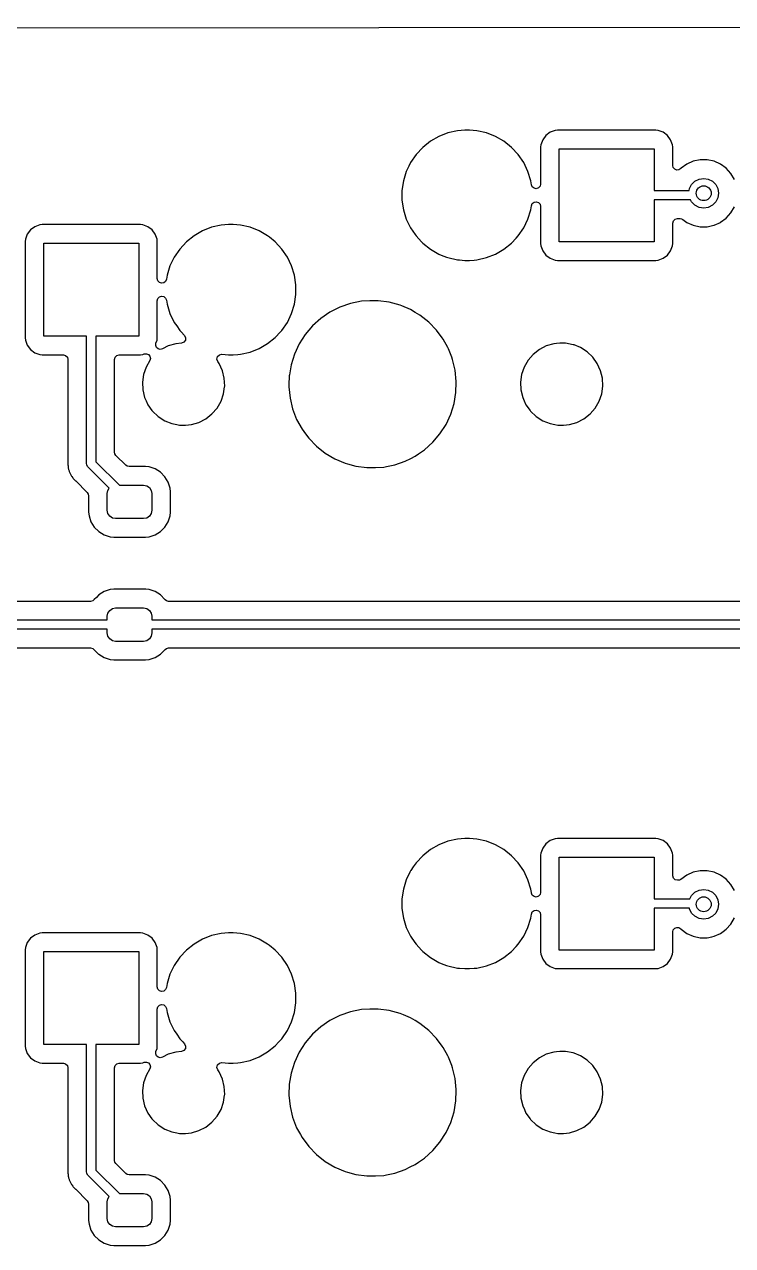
# Model space of a CAD drawing. Extents: x 30 to 259, y -142 to -25.
# Drawn here: x 96.61 to 115.64, y -57.69 to -24.85 of the extents above; entities that cross this region are included whole.
import ezdxf

# ---------------------------------------------------------------- set-up
doc = ezdxf.new("R2010")
doc.units = 0
doc.layers.add('BLACK', color=7, linetype='CONTINUOUS')

msp = doc.modelspace()

# ---------------------------------------------------------------- linework, layer by layer
at = {"layer": 'BLACK', "linetype": 'CONTINUOUS'}
for p, q in [((29.8744, -25.0004), (191.7, -24.8505)), ((107.741, -27.8634), (107.514, -27.9946)), ((107.985, -27.7676), (107.741, -27.8634)), ((108.241, -27.7092), (107.985, -27.7676)), ((108.437, -27.6945), (108.241, -27.7092)), ((108.568, -27.6945), (108.437, -27.6945)), ((108.437, -27.6945), (108.437, -27.6945)), ((108.764, -27.7092), (108.568, -27.6945)), ((108.568, -27.6945), (108.568, -27.6945)), ((109.02, -27.7676), (108.764, -27.7092)), ((109.264, -27.8634), (109.02, -27.7676)), ((109.491, -27.9946), (109.264, -27.8634)), ((110.62, -27.8375), (110.534, -27.9527)), ((110.735, -27.7512), (110.62, -27.8375)), ((110.87, -27.7009), (110.735, -27.7512)), ((110.93, -27.6945), (110.87, -27.7009)), ((113.575, -27.6945), (110.93, -27.6945)), ((113.635, -27.7009), (113.575, -27.6945)), ((113.575, -27.6945), (113.575, -27.6945)), ((113.77, -27.7512), (113.635, -27.7009)), ((113.885, -27.8375), (113.77, -27.7512)), ((113.971, -27.9527), (113.885, -27.8375)), ((107.309, -28.1582), (107.13, -28.3505)), ((107.514, -27.9946), (107.309, -28.1582)), ((109.696, -28.1582), (109.491, -27.9946)), ((109.491, -27.9946), (109.491, -27.9946)), ((109.875, -28.3505), (109.696, -28.1582)), ((109.696, -28.1582), (109.696, -28.1582)), ((109.696, -28.1582), (109.696, -28.1582)), ((110.483, -28.0875), (110.477, -28.1471)), ((110.477, -28.1471), (110.477, -29.1453)), ((110.534, -27.9527), (110.483, -28.0875)), ((110.977, -30.695), (110.977, -28.195)), ((110.977, -28.195), (113.527, -28.195)), ((113.527, -28.195), (113.527, -29.32)), ((114.022, -28.0875), (113.971, -27.9527)), ((114.028, -28.1471), (114.022, -28.0875)), ((114.028, -28.6452), (114.028, -28.1471)), ((114.028, -28.1471), (114.028, -28.1471)), ((106.982, -28.5673), (106.938, -28.6591)), ((107.13, -28.3505), (106.982, -28.5673)), ((110.023, -28.5673), (109.875, -28.3505)), ((109.875, -28.3505), (109.875, -28.3505)), ((109.875, -28.3505), (109.875, -28.3505)), ((110.137, -28.8037), (110.023, -28.5673)), ((114.58, -28.5289), (114.407, -28.6058)), ((114.765, -28.4895), (114.58, -28.5289)), ((114.955, -28.4895), (114.765, -28.4895)), ((114.765, -28.4895), (114.765, -28.4895)), ((115.14, -28.5289), (114.955, -28.4895)), ((114.955, -28.4895), (114.955, -28.4895)), ((115.313, -28.6058), (115.14, -28.5289)), ((106.868, -28.8037), (106.791, -29.0544)), ((106.938, -28.6591), (106.868, -28.8037)), ((110.214, -29.0544), (110.137, -28.8037)), ((114.042, -28.7027), (114.028, -28.6452)), ((114.081, -28.747), (114.042, -28.7027)), ((114.136, -28.7682), (114.081, -28.747)), ((114.195, -28.7614), (114.136, -28.7682)), ((114.244, -28.7282), (114.195, -28.7614)), ((114.254, -28.7171), (114.244, -28.7282)), ((114.407, -28.6058), (114.254, -28.7171)), ((115.466, -28.7171), (115.313, -28.6058)), ((115.593, -28.8578), (115.466, -28.7171)), ((115.687, -29.0217), (115.593, -28.8578)), ((106.791, -29.0544), (106.752, -29.3138)), ((110.23, -29.1617), (110.214, -29.0544)), ((110.23, -29.1638), (110.23, -29.1617)), ((110.254, -29.2202), (110.23, -29.1638)), ((110.302, -29.2583), (110.254, -29.2202)), ((110.462, -29.2046), (110.42, -29.2495)), ((110.477, -29.1453), (110.462, -29.2046)), ((114.48, -29.2664), (114.536, -29.1549)), ((114.536, -29.1549), (114.625, -29.0664)), ((114.625, -29.0664), (114.736, -29.0096)), ((114.736, -29.0096), (114.86, -28.99)), ((114.86, -28.99), (114.984, -29.0096)), ((114.984, -29.0096), (115.095, -29.0664)), ((115.095, -29.0664), (115.184, -29.1549)), ((115.184, -29.1549), (115.24, -29.2664)), ((106.752, -29.3138), (106.752, -29.5762)), ((110.362, -29.269), (110.302, -29.2583)), ((110.42, -29.2495), (110.362, -29.269)), ((113.527, -29.32), (114.471, -29.32)), ((114.471, -29.32), (114.48, -29.2664)), ((115.24, -29.5136), (115.184, -29.6251)), ((115.24, -29.2664), (115.26, -29.39)), ((115.26, -29.39), (115.24, -29.5136)), ((106.752, -29.5762), (106.791, -29.8356)), ((106.791, -29.8356), (106.868, -30.0863)), ((110.137, -30.0863), (110.214, -29.8356)), ((110.214, -29.8356), (110.23, -29.7262)), ((110.23, -29.7262), (110.254, -29.6698)), ((110.254, -29.6698), (110.302, -29.6317)), ((110.302, -29.6317), (110.362, -29.621)), ((110.362, -29.621), (110.42, -29.6405)), ((110.42, -29.6405), (110.462, -29.6854)), ((110.462, -29.6854), (110.477, -29.7447)), ((110.477, -29.7447), (110.477, -30.7429)), ((114.508, -29.57), (113.527, -29.57)), ((113.527, -29.57), (113.527, -30.695)), ((114.536, -29.6251), (114.508, -29.57)), ((114.625, -29.7136), (114.536, -29.6251)), ((114.736, -29.7704), (114.625, -29.7136)), ((114.86, -29.79), (114.736, -29.7704)), ((114.984, -29.7704), (114.86, -29.79)), ((115.095, -29.7136), (114.984, -29.7704)), ((115.184, -29.6251), (115.095, -29.7136)), ((115.593, -29.9222), (115.687, -29.7583)), ((106.868, -30.0863), (106.982, -30.3227)), ((110.023, -30.3227), (110.137, -30.0863)), ((114.028, -30.1945), (114.045, -30.1325)), ((114.028, -30.7429), (114.028, -30.1945)), ((114.045, -30.1325), (114.09, -30.0871)), ((114.09, -30.0871), (114.152, -30.0705)), ((114.152, -30.0705), (114.224, -30.0705)), ((114.224, -30.0705), (114.263, -30.0766)), ((114.263, -30.0766), (114.297, -30.0942)), ((114.297, -30.0942), (114.407, -30.1742)), ((114.407, -30.1742), (114.407, -30.1742)), ((114.407, -30.1742), (114.407, -30.1742)), ((114.407, -30.1742), (114.58, -30.2511)), ((115.14, -30.2511), (115.313, -30.1742)), ((115.313, -30.1742), (115.314, -30.1732)), ((115.314, -30.1732), (115.466, -30.0629)), ((115.466, -30.0629), (115.593, -29.9222)), ((96.6837, -30.4927), (96.6334, -30.6275)), ((96.77, -30.3775), (96.6837, -30.4927)), ((96.8852, -30.2912), (96.77, -30.3775)), ((97.02, -30.2409), (96.8852, -30.2912)), ((97.0796, -30.2345), (97.02, -30.2409)), ((99.7254, -30.2345), (97.0796, -30.2345)), ((99.785, -30.2409), (99.7254, -30.2345)), ((99.7254, -30.2345), (99.7254, -30.2345)), ((99.9198, -30.2912), (99.785, -30.2409)), ((100.035, -30.3775), (99.9198, -30.2912)), ((100.121, -30.4927), (100.035, -30.3775)), ((100.172, -30.6275), (100.121, -30.4927)), ((101.164, -30.5346), (100.959, -30.6982)), ((101.391, -30.4034), (101.164, -30.5346)), ((101.635, -30.3076), (101.391, -30.4034)), ((101.891, -30.2492), (101.635, -30.3076)), ((102.087, -30.2345), (101.891, -30.2492)), ((102.218, -30.2345), (102.087, -30.2345)), ((102.087, -30.2345), (102.087, -30.2345)), ((102.414, -30.2492), (102.218, -30.2345)), ((102.218, -30.2345), (102.218, -30.2345)), ((102.67, -30.3076), (102.414, -30.2492)), ((102.914, -30.4034), (102.67, -30.3076)), ((102.961, -30.4305), (102.914, -30.4034)), ((102.914, -30.4034), (102.914, -30.4034)), ((102.914, -30.4034), (102.914, -30.4034)), ((103.141, -30.5346), (102.961, -30.4305)), ((103.193, -30.5755), (103.141, -30.5346)), ((106.982, -30.3227), (107.102, -30.4977)), ((107.102, -30.4977), (107.13, -30.5395)), ((107.13, -30.5395), (107.277, -30.6982)), ((109.823, -30.5959), (109.875, -30.5395)), ((109.875, -30.5395), (110.023, -30.3227)), ((109.875, -30.5395), (109.875, -30.5395)), ((109.875, -30.5395), (109.875, -30.5395)), ((114.58, -30.2511), (114.765, -30.2905)), ((114.765, -30.2905), (114.765, -30.2905)), ((114.765, -30.2905), (114.955, -30.2905)), ((114.955, -30.2905), (115.096, -30.2605)), ((114.955, -30.2905), (114.955, -30.2905)), ((115.096, -30.2605), (115.14, -30.2511)), ((96.6334, -30.6275), (96.627, -30.6871)), ((96.627, -30.6871), (96.627, -33.2829)), ((97.1275, -33.235), (97.1275, -30.735)), ((97.1275, -30.735), (99.6775, -30.735)), ((99.6775, -30.735), (99.6775, -33.235)), ((100.178, -30.6871), (100.172, -30.6275)), ((100.178, -31.6853), (100.178, -30.6871)), ((100.178, -30.6871), (100.178, -30.6871)), ((100.959, -30.6982), (100.78, -30.8905)), ((103.346, -30.6982), (103.193, -30.5755)), ((103.525, -30.8905), (103.346, -30.6982)), ((103.346, -30.6982), (103.346, -30.6982)), ((103.346, -30.6982), (103.346, -30.6982)), ((107.277, -30.6982), (107.309, -30.7318)), ((107.309, -30.7318), (107.514, -30.8954)), ((109.491, -30.8954), (109.696, -30.7318)), ((109.696, -30.7318), (109.823, -30.5959)), ((110.477, -30.7429), (110.483, -30.8025)), ((110.483, -30.8025), (110.534, -30.9373)), ((113.527, -30.695), (110.977, -30.695)), ((113.971, -30.9373), (114.022, -30.8025)), ((114.022, -30.8025), (114.028, -30.7429)), ((100.632, -31.1073), (100.518, -31.3437)), ((100.78, -30.8905), (100.632, -31.1073)), ((103.673, -31.1073), (103.525, -30.8905)), ((103.525, -30.8905), (103.525, -30.8905)), ((103.525, -30.8905), (103.525, -30.8905)), ((103.787, -31.3437), (103.673, -31.1073)), ((107.514, -30.8954), (107.741, -31.0266)), ((107.741, -31.0266), (107.807, -31.0525)), ((107.807, -31.0525), (107.947, -31.1073)), ((107.947, -31.1073), (107.985, -31.1224)), ((107.985, -31.1224), (108.241, -31.1808)), ((108.241, -31.1808), (108.297, -31.185)), ((108.297, -31.185), (108.437, -31.1955)), ((108.437, -31.1955), (108.437, -31.1955)), ((108.437, -31.1955), (108.568, -31.1955)), ((108.568, -31.1955), (108.691, -31.1863)), ((108.568, -31.1955), (108.568, -31.1955)), ((108.691, -31.1863), (108.764, -31.1808)), ((108.764, -31.1808), (109.02, -31.1224)), ((109.02, -31.1224), (109.264, -31.0266)), ((109.264, -31.0266), (109.491, -30.8954)), ((110.534, -30.9373), (110.62, -31.0525)), ((110.62, -31.0525), (110.735, -31.1388)), ((110.735, -31.1388), (110.87, -31.1891)), ((110.87, -31.1891), (110.93, -31.1955)), ((110.93, -31.1955), (113.575, -31.1955)), ((113.575, -31.1955), (113.635, -31.1891)), ((113.635, -31.1891), (113.77, -31.1388)), ((113.77, -31.1388), (113.885, -31.0525)), ((113.885, -31.0525), (113.971, -30.9373)), ((100.518, -31.3437), (100.441, -31.5944)), ((103.864, -31.5944), (103.787, -31.3437)), ((100.193, -31.7446), (100.178, -31.6853)), ((100.235, -31.7895), (100.193, -31.7446)), ((100.293, -31.809), (100.235, -31.7895)), ((100.353, -31.7983), (100.293, -31.809)), ((100.401, -31.7602), (100.353, -31.7983)), ((100.425, -31.7038), (100.401, -31.7602)), ((100.441, -31.5944), (100.425, -31.7038)), ((103.903, -31.8538), (103.864, -31.5944)), ((103.903, -32.1162), (103.903, -31.8538)), ((100.193, -32.2254), (100.235, -32.1805)), ((100.235, -32.1805), (100.293, -32.161)), ((100.293, -32.161), (100.353, -32.1717)), ((100.353, -32.1717), (100.401, -32.2098)), ((103.864, -32.3756), (103.903, -32.1162)), ((100.178, -32.2847), (100.193, -32.2254)), ((100.178, -33.2829), (100.178, -32.2847)), ((100.401, -32.2098), (100.425, -32.2662)), ((100.425, -32.2662), (100.433, -32.3207)), ((100.433, -32.3207), (100.441, -32.3756)), ((100.441, -32.3756), (100.518, -32.6263)), ((103.787, -32.6263), (103.864, -32.3756)), ((105.084, -32.4541), (104.816, -32.5896)), ((105.368, -32.3555), (105.084, -32.4541)), ((105.663, -32.2956), (105.368, -32.3555)), ((105.887, -32.2806), (105.663, -32.2956)), ((106.113, -32.2806), (105.887, -32.2806)), ((105.887, -32.2806), (105.887, -32.2806)), ((106.411, -32.3207), (106.113, -32.2806)), ((106.7, -32.4), (106.411, -32.3207)), ((106.411, -32.3207), (106.411, -32.3207)), ((106.411, -32.3207), (106.411, -32.3207)), ((106.744, -32.4187), (106.7, -32.4)), ((106.977, -32.5173), (106.744, -32.4187)), ((100.518, -32.6263), (100.632, -32.8627)), ((103.673, -32.8627), (103.787, -32.6263)), ((104.568, -32.7597), (104.346, -32.9612)), ((104.816, -32.5896), (104.568, -32.7597)), ((107.106, -32.5939), (106.977, -32.5173)), ((107.236, -32.6705), (107.106, -32.5939)), ((107.471, -32.8567), (107.236, -32.6705)), ((107.236, -32.6705), (107.236, -32.6705)), ((107.236, -32.6705), (107.236, -32.6705)), ((100.632, -32.8627), (100.699, -32.9612)), ((100.699, -32.9612), (100.78, -33.0795)), ((100.78, -33.0795), (100.815, -33.1168)), ((100.815, -33.1168), (100.907, -33.216)), ((103.346, -33.2718), (103.49, -33.1168)), ((103.49, -33.1168), (103.525, -33.0795)), ((103.525, -33.0795), (103.673, -32.8627)), ((103.525, -33.0795), (103.525, -33.0795)), ((103.525, -33.0795), (103.525, -33.0795)), ((104.346, -32.9612), (104.152, -33.1907)), ((107.68, -33.0727), (107.471, -32.8567)), ((107.835, -33.2829), (107.68, -33.0727)), ((96.627, -33.2829), (96.6334, -33.3425)), ((96.6334, -33.3425), (96.6342, -33.3445)), ((96.6342, -33.3445), (96.6837, -33.4773)), ((96.6837, -33.4773), (96.77, -33.5925)), ((98.2775, -33.235), (97.1275, -33.235)), ((98.2775, -36.6625), (98.2775, -33.235)), ((99.6775, -33.235), (98.5275, -33.235)), ((98.5275, -33.235), (98.5275, -36.6107)), ((100.134, -33.4842), (100.141, -33.4256)), ((100.155, -33.5394), (100.134, -33.4842)), ((100.141, -33.4256), (100.172, -33.3425)), ((100.172, -33.3425), (100.178, -33.2829)), ((100.471, -33.4978), (100.314, -33.5791)), ((100.673, -33.4386), (100.471, -33.4978)), ((100.828, -33.4238), (100.673, -33.4386)), ((100.891, -33.399), (100.828, -33.4238)), ((100.932, -33.3445), (100.891, -33.399)), ((100.907, -33.216), (100.938, -33.2767)), ((100.938, -33.2767), (100.932, -33.3445)), ((102.914, -33.5666), (103.141, -33.4354)), ((103.141, -33.4354), (103.346, -33.2718)), ((103.99, -33.444), (103.863, -33.7165)), ((104.152, -33.1907), (103.99, -33.444)), ((107.859, -33.3146), (107.835, -33.2829)), ((107.982, -33.5394), (107.859, -33.3146)), ((110.631, -33.4978), (110.444, -33.5942)), ((110.833, -33.4386), (110.631, -33.4978)), ((110.903, -33.4319), (110.833, -33.4386)), ((110.99, -33.4236), (110.903, -33.4319)), ((111.148, -33.4236), (110.99, -33.4236)), ((111.354, -33.4634), (111.148, -33.4236)), ((111.148, -33.4236), (111.148, -33.4236)), ((111.377, -33.4723), (111.354, -33.4634)), ((111.354, -33.4634), (111.354, -33.4634)), ((111.354, -33.4634), (111.354, -33.4634)), ((111.549, -33.5416), (111.377, -33.4723)), ((96.77, -33.5925), (96.8852, -33.6788)), ((96.8852, -33.6788), (97.02, -33.7291)), ((97.02, -33.7291), (97.0796, -33.7355)), ((97.0796, -33.7355), (97.653, -33.7355)), ((97.653, -33.7355), (97.715, -33.7521)), ((97.715, -33.7521), (97.7604, -33.7975)), ((97.7604, -33.7975), (97.777, -33.8595)), ((99.028, -33.8595), (99.0446, -33.7975)), ((99.0446, -33.7975), (99.09, -33.7521)), ((99.09, -33.7521), (99.152, -33.7355)), ((99.152, -33.7355), (99.7254, -33.7355)), ((99.7254, -33.7355), (99.785, -33.7291)), ((99.7254, -33.7355), (99.7254, -33.7355)), ((99.785, -33.7291), (99.8253, -33.714)), ((99.8253, -33.714), (99.8851, -33.7073)), ((99.8851, -33.7073), (99.9411, -33.7296)), ((99.9411, -33.7296), (99.9799, -33.7755)), ((99.9799, -33.7755), (99.9926, -33.8344)), ((100.199, -33.5786), (100.155, -33.5394)), ((100.256, -33.5929), (100.199, -33.5786)), ((100.314, -33.5791), (100.256, -33.5929)), ((101.78, -33.8526), (101.795, -33.7852)), ((101.795, -33.7852), (101.845, -33.7368)), ((101.845, -33.7368), (101.913, -33.7224)), ((101.913, -33.7224), (102.087, -33.7355)), ((102.087, -33.7355), (102.087, -33.7355)), ((102.087, -33.7355), (102.218, -33.7355)), ((102.218, -33.7355), (102.341, -33.7263)), ((102.218, -33.7355), (102.218, -33.7355)), ((102.341, -33.7263), (102.414, -33.7208)), ((102.414, -33.7208), (102.67, -33.6624)), ((102.67, -33.6624), (102.914, -33.5666)), ((103.863, -33.7179), (103.774, -34.0035)), ((103.863, -33.7165), (103.863, -33.7165)), ((103.863, -33.7165), (103.863, -33.7179)), ((108.003, -33.5781), (107.982, -33.5394)), ((108.088, -33.7982), (108.003, -33.5781)), ((108.111, -33.8586), (108.088, -33.7982)), ((110.279, -33.7243), (110.141, -33.8832)), ((110.444, -33.5942), (110.279, -33.7243)), ((111.726, -33.6553), (111.549, -33.5416)), ((111.879, -33.8005), (111.726, -33.6553)), ((111.726, -33.6553), (111.726, -33.6553)), ((111.726, -33.6553), (111.726, -33.6553)), ((112.001, -33.9718), (111.879, -33.8005)), ((111.879, -33.8005), (111.879, -33.8005)), ((97.777, -33.8595), (97.777, -36.5798)), ((99.028, -36.352), (99.028, -33.8595)), ((99.8761, -34.0654), (99.8073, -34.2642)), ((99.976, -33.8922), (99.8761, -34.0654)), ((99.9926, -33.8344), (99.976, -33.8922)), ((101.802, -33.918), (101.78, -33.8526)), ((101.841, -33.9718), (101.802, -33.918)), ((101.928, -34.1631), (101.841, -33.9718)), ((101.841, -33.9718), (101.841, -33.9718)), ((101.841, -33.9718), (101.841, -33.9718)), ((103.774, -34.0035), (103.729, -34.2711)), ((108.181, -34.1509), (108.111, -33.8586)), ((108.211, -34.4498), (108.181, -34.1509)), ((110.036, -34.0654), (109.967, -34.2642)), ((110.141, -33.8832), (110.036, -34.0654)), ((112.088, -34.1631), (112.001, -33.9718)), ((112.001, -33.9718), (112.001, -33.9718)), ((112.001, -33.9718), (112.001, -33.9718)), ((99.8073, -34.2642), (99.7773, -34.4724)), ((99.7773, -34.4724), (99.7773, -34.4724)), ((99.7773, -34.4724), (99.7874, -34.6825)), ((101.978, -34.3675), (101.928, -34.1631)), ((101.988, -34.5776), (101.978, -34.3675)), ((103.724, -34.2998), (103.716, -34.5461)), ((103.729, -34.2711), (103.724, -34.2998)), ((108.201, -34.7502), (108.21, -34.4724)), ((108.21, -34.4724), (108.211, -34.4498)), ((109.967, -34.2642), (109.937, -34.4724)), ((109.937, -34.4724), (109.947, -34.6825)), ((109.937, -34.4724), (109.937, -34.4724)), ((112.138, -34.3675), (112.088, -34.1631)), ((112.148, -34.5776), (112.138, -34.3675)), ((99.7874, -34.6825), (99.8369, -34.8869)), ((101.889, -34.9846), (101.958, -34.7858)), ((101.958, -34.7858), (101.984, -34.6002)), ((101.984, -34.6002), (101.988, -34.5776)), ((103.716, -34.5461), (103.714, -34.6002)), ((103.714, -34.6002), (103.744, -34.8991)), ((108.151, -35.0465), (108.201, -34.7502)), ((109.947, -34.6825), (109.997, -34.8869)), ((112.049, -34.9846), (112.118, -34.7858)), ((112.118, -34.7858), (112.148, -34.5776)), ((99.8369, -34.8869), (99.8783, -34.9774)), ((99.8783, -34.9774), (99.9243, -35.0782)), ((99.9243, -35.0782), (100.033, -35.2312)), ((101.784, -35.1668), (101.889, -34.9846)), ((103.744, -34.8991), (103.814, -35.1914)), ((108.062, -35.3335), (108.151, -35.0465)), ((109.997, -34.8869), (110.038, -34.9774)), ((110.038, -34.9774), (110.084, -35.0782)), ((110.084, -35.0782), (110.193, -35.2312)), ((111.944, -35.1668), (112.049, -34.9846)), ((100.033, -35.2312), (100.046, -35.2495)), ((100.046, -35.2495), (100.199, -35.3947)), ((100.199, -35.3947), (100.199, -35.3947)), ((100.199, -35.3947), (100.199, -35.3947)), ((100.199, -35.3947), (100.376, -35.5084)), ((101.294, -35.5522), (101.481, -35.4558)), ((101.481, -35.4558), (101.646, -35.3257)), ((101.646, -35.3257), (101.784, -35.1668)), ((103.814, -35.1914), (103.922, -35.4719)), ((107.935, -35.606), (108.062, -35.3335)), ((110.193, -35.2312), (110.206, -35.2495)), ((110.206, -35.2495), (110.359, -35.3947)), ((110.359, -35.3947), (110.359, -35.3947)), ((110.359, -35.3947), (110.359, -35.3947)), ((110.359, -35.3947), (110.536, -35.5084)), ((111.454, -35.5522), (111.641, -35.4558)), ((111.641, -35.4558), (111.806, -35.3257)), ((111.806, -35.3257), (111.944, -35.1668)), ((100.376, -35.5084), (100.376, -35.5084)), ((100.376, -35.5084), (100.571, -35.5866)), ((100.571, -35.5866), (100.7, -35.6114)), ((100.7, -35.6114), (100.777, -35.6264)), ((100.777, -35.6264), (100.777, -35.6264)), ((100.777, -35.6264), (100.935, -35.6264)), ((100.935, -35.6264), (101.092, -35.6114)), ((100.935, -35.6264), (100.935, -35.6264)), ((101.092, -35.6114), (101.294, -35.5522)), ((103.922, -35.4719), (104.066, -35.7354)), ((104.066, -35.7354), (104.158, -35.8593)), ((107.773, -35.8593), (107.935, -35.606)), ((110.536, -35.5084), (110.536, -35.5084)), ((110.536, -35.5084), (110.731, -35.5866)), ((110.731, -35.5866), (110.86, -35.6114)), ((110.86, -35.6114), (110.937, -35.6264)), ((110.937, -35.6264), (110.937, -35.6264)), ((110.937, -35.6264), (111.095, -35.6264)), ((111.095, -35.6264), (111.252, -35.6114)), ((111.095, -35.6264), (111.095, -35.6264)), ((111.252, -35.6114), (111.454, -35.5522)), ((104.158, -35.8593), (104.245, -35.9773)), ((104.245, -35.9773), (104.454, -36.1933)), ((107.357, -36.2903), (107.579, -36.0888)), ((107.579, -36.0888), (107.773, -35.8593)), ((99.0374, -36.3995), (99.028, -36.352)), ((99.0643, -36.4397), (99.0374, -36.3995)), ((99.3303, -36.7057), (99.0643, -36.4397)), ((104.454, -36.1933), (104.689, -36.3795)), ((104.689, -36.3795), (104.948, -36.5327)), ((107.109, -36.4604), (107.192, -36.4034)), ((107.192, -36.4034), (107.357, -36.2903)), ((97.777, -36.5798), (97.7747, -36.6003)), ((97.7747, -36.6003), (97.7769, -36.6704)), ((97.7769, -36.6704), (97.777, -36.6743)), ((97.777, -36.6743), (97.777, -36.7018)), ((97.777, -36.7018), (97.7775, -36.7058)), ((97.7775, -36.7058), (97.7784, -36.7175)), ((97.7784, -36.7175), (97.7798, -36.7611)), ((97.7798, -36.7611), (97.7854, -36.7804)), ((97.7854, -36.7804), (97.7893, -36.7994)), ((98.2862, -36.6922), (98.2775, -36.6625)), ((98.2928, -36.7224), (98.2862, -36.6922)), ((98.2966, -36.7275), (98.2928, -36.7224)), ((98.2973, -36.7301), (98.2966, -36.7275)), ((98.3007, -36.733), (98.2973, -36.7301)), ((98.3141, -36.7509), (98.3007, -36.733)), ((98.8877, -37.3245), (98.3141, -36.7509)), ((98.5275, -36.6107), (99.1593, -37.2425)), ((99.3705, -36.7326), (99.3303, -36.7057)), ((99.418, -36.742), (99.3705, -36.7326)), ((99.8558, -36.742), (99.418, -36.742)), ((99.9552, -36.7522), (99.8558, -36.742)), ((100.116, -36.8055), (99.9552, -36.7522)), ((104.948, -36.5327), (105.225, -36.65)), ((105.225, -36.65), (105.225, -36.65)), ((105.225, -36.65), (105.225, -36.65)), ((105.225, -36.65), (105.289, -36.6675)), ((105.289, -36.6675), (105.514, -36.7293)), ((105.514, -36.7293), (105.812, -36.7694)), ((105.812, -36.7694), (106.038, -36.7694)), ((106.038, -36.7694), (106.262, -36.7544)), ((106.038, -36.7694), (106.038, -36.7694)), ((106.262, -36.7544), (106.336, -36.7394)), ((106.336, -36.7394), (106.557, -36.6945)), ((106.557, -36.6945), (106.841, -36.5959)), ((106.841, -36.5959), (106.989, -36.521)), ((106.989, -36.521), (107.109, -36.4604)), ((97.7893, -36.7994), (97.7918, -36.8193)), ((97.7918, -36.8193), (97.8079, -36.8599)), ((97.8079, -36.8599), (97.8117, -36.871)), ((97.8117, -36.871), (97.8239, -36.9129)), ((97.8239, -36.9129), (97.8341, -36.9301)), ((97.8341, -36.9301), (97.8426, -36.9476)), ((97.8426, -36.9476), (97.85, -36.9662)), ((97.85, -36.9662), (97.85, -36.9662)), ((97.85, -36.9662), (97.8757, -37.0016)), ((97.8757, -37.0016), (97.8821, -37.0113)), ((97.8821, -37.0113), (97.9043, -37.0489)), ((97.9043, -37.0489), (97.9043, -37.0489)), ((97.9043, -37.0489), (97.9043, -37.0489)), ((97.9043, -37.0489), (97.9185, -37.0631)), ((97.9185, -37.0631), (97.9311, -37.0779)), ((97.9311, -37.0779), (97.9429, -37.0941)), ((97.9429, -37.0941), (97.9766, -37.1219)), ((100.261, -36.8945), (100.116, -36.8055)), ((100.38, -37.0145), (100.261, -36.8945)), ((100.47, -37.1588), (100.38, -37.0145)), ((97.9766, -37.1219), (97.9852, -37.1298)), ((97.9852, -37.1298), (98.2957, -37.4403)), ((98.2957, -37.4403), (98.3226, -37.4805)), ((98.8325, -37.4675), (98.8496, -37.3814)), ((98.8496, -37.3814), (98.8877, -37.3245)), ((99.1593, -37.2425), (99.8075, -37.2425)), ((99.8075, -37.2425), (99.8936, -37.2596)), ((99.8936, -37.2596), (99.9666, -37.3084)), ((99.9666, -37.3084), (100.015, -37.3814)), ((100.015, -37.3814), (100.032, -37.4675)), ((100.523, -37.3198), (100.47, -37.1588)), ((100.47, -37.1588), (100.47, -37.1588)), ((100.47, -37.1588), (100.47, -37.1588)), ((100.533, -37.4192), (100.523, -37.3198)), ((100.533, -37.9658), (100.533, -37.4192)), ((98.3226, -37.4805), (98.332, -37.528)), ((98.332, -37.528), (98.332, -37.9658)), ((98.8325, -37.9175), (98.8325, -37.4675)), ((100.032, -37.4675), (100.032, -37.9175)), ((98.332, -37.9658), (98.3421, -38.0652)), ((98.3421, -38.0652), (98.3955, -38.2262)), ((98.8496, -38.0036), (98.8325, -37.9175)), ((98.8984, -38.0766), (98.8496, -38.0036)), ((98.9714, -38.1254), (98.8984, -38.0766)), ((99.9666, -38.0766), (99.8936, -38.1254)), ((100.015, -38.0036), (99.9666, -38.0766)), ((100.032, -37.9175), (100.015, -38.0036)), ((100.47, -38.2262), (100.523, -38.0652)), ((100.523, -38.0652), (100.533, -37.9658)), ((98.3955, -38.2262), (98.4845, -38.3705)), ((98.4845, -38.3705), (98.6045, -38.4905)), ((99.0575, -38.1425), (98.9714, -38.1254)), ((99.8075, -38.1425), (99.0575, -38.1425)), ((99.8936, -38.1254), (99.8075, -38.1425)), ((100.261, -38.4905), (100.38, -38.3705)), ((100.38, -38.3705), (100.47, -38.2262)), ((98.6045, -38.4905), (98.7488, -38.5795)), ((98.7488, -38.5795), (98.7488, -38.5795)), ((98.7488, -38.5795), (98.7488, -38.5795)), ((98.7488, -38.5795), (98.9098, -38.6328)), ((98.9098, -38.6328), (99.0092, -38.643)), ((99.0092, -38.643), (99.8558, -38.643)), ((99.8558, -38.643), (99.9552, -38.6328)), ((99.9552, -38.6328), (100.116, -38.5795)), ((100.116, -38.5795), (100.194, -38.5312)), ((100.194, -38.5312), (100.261, -38.4905)), ((98.9098, -40.0521), (98.7488, -40.1055)), ((99.0092, -40.042), (98.9098, -40.0521)), ((99.8558, -40.042), (99.0092, -40.042)), ((99.866, -40.043), (99.8558, -40.042)), ((99.9552, -40.0521), (99.866, -40.043)), ((100.116, -40.1055), (99.9552, -40.0521)), ((98.3829, -40.367), (81.4321, -40.367)), ((98.4433, -40.3513), (98.3829, -40.367)), ((98.4727, -40.3231), (98.4433, -40.3513)), ((98.4743, -40.3247), (98.4727, -40.3231)), ((98.4845, -40.3145), (98.4743, -40.3247)), ((98.5394, -40.2596), (98.4845, -40.3145)), ((98.4845, -40.3145), (98.4845, -40.3145)), ((98.6045, -40.1945), (98.5394, -40.2596)), ((98.7488, -40.1055), (98.6045, -40.1945)), ((100.261, -40.1945), (100.116, -40.1055)), ((100.38, -40.3145), (100.261, -40.1945)), ((100.261, -40.1945), (100.261, -40.1945)), ((100.261, -40.1945), (100.261, -40.1945)), ((100.391, -40.3247), (100.38, -40.3145)), ((100.38, -40.3145), (100.38, -40.3145)), ((100.392, -40.3231), (100.391, -40.3247)), ((100.422, -40.3513), (100.392, -40.3231)), ((100.482, -40.367), (100.422, -40.3513)), ((117.433, -40.367), (100.482, -40.367)), ((98.8325, -40.7675), (98.8496, -40.6814)), ((98.8496, -40.6814), (98.8984, -40.6084)), ((98.8984, -40.6084), (98.9714, -40.5596)), ((98.9714, -40.5596), (99.0575, -40.5425)), ((99.0575, -40.5425), (99.8075, -40.5425)), ((99.8075, -40.5425), (99.8936, -40.5596)), ((99.8936, -40.5596), (99.9666, -40.6084)), ((99.9666, -40.6084), (100.015, -40.6814)), ((100.015, -40.6814), (100.032, -40.7675)), ((80.9825, -40.8675), (98.8325, -40.8675)), ((98.8325, -40.8675), (98.8325, -40.7675)), ((100.032, -40.7675), (100.032, -40.8675)), ((100.032, -40.8675), (117.882, -40.8675)), ((98.8325, -41.1175), (80.9825, -41.1175)), ((98.8325, -41.2175), (98.8325, -41.1175)), ((98.8496, -41.3036), (98.8325, -41.2175)), ((98.8984, -41.3766), (98.8496, -41.3036)), ((98.9714, -41.4254), (98.8984, -41.3766)), ((99.9666, -41.3766), (99.8936, -41.4254)), ((100.015, -41.3036), (99.9666, -41.3766)), ((100.032, -41.2175), (100.015, -41.3036)), ((117.882, -41.1175), (100.032, -41.1175)), ((100.032, -41.1175), (100.032, -41.2175)), ((81.4321, -41.618), (98.3829, -41.618)), ((98.3829, -41.618), (98.4433, -41.6337)), ((98.4433, -41.6337), (98.4727, -41.6619)), ((98.4727, -41.6619), (98.4743, -41.6603)), ((98.4743, -41.6603), (98.4845, -41.6705)), ((98.4845, -41.6705), (98.4845, -41.6705)), ((98.4845, -41.6705), (98.5906, -41.7767)), ((99.0575, -41.4425), (98.9714, -41.4254)), ((99.8075, -41.4425), (99.0575, -41.4425)), ((99.8936, -41.4254), (99.8075, -41.4425)), ((100.261, -41.7905), (100.38, -41.6705)), ((100.38, -41.6705), (100.391, -41.6603)), ((100.38, -41.6705), (100.38, -41.6705)), ((100.391, -41.6603), (100.392, -41.6619)), ((100.392, -41.6619), (100.422, -41.6337)), ((100.422, -41.6337), (100.482, -41.618)), ((100.482, -41.618), (117.433, -41.618)), ((98.5906, -41.7767), (98.6045, -41.7905)), ((98.6045, -41.7905), (98.7488, -41.8795)), ((98.7488, -41.8795), (98.7488, -41.8795)), ((98.7488, -41.8795), (98.7488, -41.8795)), ((98.7488, -41.8795), (98.9098, -41.9328)), ((98.9098, -41.9328), (99.0092, -41.943)), ((99.0092, -41.943), (99.8558, -41.943)), ((99.8558, -41.943), (99.9552, -41.9328)), ((99.9552, -41.9328), (100.116, -41.8795)), ((100.116, -41.8795), (100.261, -41.7905)), ((107.741, -46.9134), (107.514, -47.0446)), ((107.985, -46.8176), (107.741, -46.9134)), ((108.241, -46.7592), (107.985, -46.8176)), ((108.437, -46.7445), (108.241, -46.7592)), ((108.568, -46.7445), (108.437, -46.7445)), ((108.437, -46.7445), (108.437, -46.7445)), ((108.764, -46.7592), (108.568, -46.7445)), ((108.568, -46.7445), (108.568, -46.7445)), ((109.02, -46.8176), (108.764, -46.7592)), ((109.264, -46.9134), (109.02, -46.8176)), ((109.491, -47.0446), (109.264, -46.9134)), ((110.62, -46.8875), (110.534, -47.0027)), ((110.735, -46.8012), (110.62, -46.8875)), ((110.87, -46.7509), (110.735, -46.8012)), ((110.93, -46.7445), (110.87, -46.7509)), ((113.575, -46.7445), (110.93, -46.7445)), ((113.635, -46.7509), (113.575, -46.7445)), ((113.575, -46.7445), (113.575, -46.7445)), ((113.77, -46.8012), (113.635, -46.7509)), ((113.885, -46.8875), (113.77, -46.8012)), ((113.971, -47.0027), (113.885, -46.8875)), ((107.309, -47.2082), (107.13, -47.4005)), ((107.514, -47.0446), (107.309, -47.2082)), ((109.696, -47.2082), (109.491, -47.0446)), ((109.491, -47.0446), (109.491, -47.0446)), ((109.875, -47.4005), (109.696, -47.2082)), ((109.696, -47.2082), (109.696, -47.2082)), ((109.696, -47.2082), (109.696, -47.2082)), ((110.483, -47.1375), (110.477, -47.1971)), ((110.477, -47.1971), (110.477, -48.1953)), ((110.534, -47.0027), (110.483, -47.1375)), ((110.977, -49.745), (110.977, -47.245)), ((110.977, -47.245), (113.527, -47.245)), ((113.527, -47.245), (113.527, -48.37)), ((114.022, -47.1375), (113.971, -47.0027)), ((114.028, -47.1971), (114.022, -47.1375)), ((114.028, -47.7455), (114.028, -47.1971)), ((114.028, -47.1971), (114.028, -47.1971)), ((106.982, -47.6173), (106.966, -47.6516)), ((106.988, -47.6095), (106.982, -47.6173)), ((107.056, -47.5095), (106.988, -47.6095)), ((107.13, -47.4005), (107.056, -47.5095)), ((110.023, -47.6173), (109.875, -47.4005)), ((109.875, -47.4005), (109.875, -47.4005)), ((109.875, -47.4005), (109.875, -47.4005)), ((110.137, -47.8537), (110.023, -47.6173)), ((114.765, -47.6135), (114.58, -47.6529)), ((114.955, -47.6135), (114.765, -47.6135)), ((114.765, -47.6135), (114.765, -47.6135)), ((115.14, -47.6529), (114.955, -47.6135)), ((114.955, -47.6135), (114.955, -47.6135)), ((106.868, -47.8537), (106.791, -48.1044)), ((106.966, -47.6516), (106.868, -47.8537)), ((110.214, -48.1044), (110.137, -47.8537)), ((114.045, -47.8075), (114.028, -47.7455)), ((114.09, -47.8529), (114.045, -47.8075)), ((114.152, -47.8695), (114.09, -47.8529)), ((114.175, -47.8695), (114.152, -47.8695)), ((114.213, -47.8634), (114.175, -47.8695)), ((114.248, -47.8458), (114.213, -47.8634)), ((114.407, -47.7298), (114.248, -47.8458)), ((114.58, -47.6529), (114.407, -47.7298)), ((115.313, -47.7298), (115.14, -47.6529)), ((115.466, -47.8411), (115.313, -47.7298)), ((115.593, -47.9818), (115.466, -47.8411)), ((106.791, -48.1044), (106.752, -48.3638)), ((110.228, -48.1953), (110.214, -48.1044)), ((110.23, -48.2138), (110.228, -48.1953)), ((110.254, -48.2702), (110.23, -48.2138)), ((110.302, -48.3083), (110.254, -48.2702)), ((110.462, -48.2546), (110.42, -48.2995)), ((110.477, -48.1953), (110.462, -48.2546)), ((114.536, -48.2789), (114.625, -48.1904)), ((114.625, -48.1904), (114.736, -48.1336)), ((114.736, -48.1336), (114.86, -48.114)), ((114.86, -48.114), (114.984, -48.1336)), ((114.984, -48.1336), (115.095, -48.1904)), ((115.095, -48.1904), (115.184, -48.2789)), ((115.687, -48.1457), (115.593, -47.9818)), ((106.752, -48.3638), (106.752, -48.6262)), ((110.362, -48.319), (110.302, -48.3083)), ((110.42, -48.2995), (110.362, -48.319)), ((113.527, -48.37), (114.49, -48.37)), ((114.49, -48.37), (114.536, -48.2789)), ((115.184, -48.2789), (115.24, -48.3904)), ((115.24, -48.3904), (115.26, -48.514)), ((115.26, -48.514), (115.24, -48.6376)), ((106.752, -48.6262), (106.791, -48.8856)), ((106.791, -48.8856), (106.868, -49.1363)), ((110.137, -49.1363), (110.214, -48.8856)), ((110.214, -48.8856), (110.23, -48.7762)), ((110.23, -48.7762), (110.254, -48.7198)), ((110.254, -48.7198), (110.302, -48.6817)), ((110.302, -48.6817), (110.362, -48.671)), ((110.362, -48.671), (110.42, -48.6905)), ((110.42, -48.6905), (110.462, -48.7354)), ((110.462, -48.7354), (110.477, -48.7947)), ((110.477, -48.7947), (110.477, -49.7929)), ((114.477, -48.62), (113.527, -48.62)), ((113.527, -48.62), (113.527, -49.745)), ((114.48, -48.6376), (114.477, -48.62)), ((114.536, -48.7491), (114.48, -48.6376)), ((114.625, -48.8376), (114.536, -48.7491)), ((114.736, -48.8944), (114.625, -48.8376)), ((114.86, -48.914), (114.736, -48.8944)), ((114.984, -48.8944), (114.86, -48.914)), ((115.095, -48.8376), (114.984, -48.8944)), ((115.184, -48.7491), (115.095, -48.8376)), ((115.24, -48.6376), (115.184, -48.7491)), ((115.593, -49.0462), (115.687, -48.8823)), ((106.868, -49.1363), (106.982, -49.3727)), ((110.023, -49.3727), (110.137, -49.1363)), ((114.028, -49.2588), (114.042, -49.2013)), ((114.028, -49.7929), (114.028, -49.2588)), ((114.042, -49.2013), (114.081, -49.157)), ((114.081, -49.157), (114.136, -49.1358)), ((114.136, -49.1358), (114.195, -49.1426)), ((114.195, -49.1426), (114.244, -49.1758)), ((114.244, -49.1758), (114.251, -49.1829)), ((114.251, -49.1829), (114.254, -49.1869)), ((114.254, -49.1869), (114.407, -49.2982)), ((115.313, -49.2982), (115.387, -49.2445)), ((115.387, -49.2445), (115.466, -49.1869)), ((115.466, -49.1869), (115.588, -49.0516)), ((115.588, -49.0516), (115.593, -49.0462)), ((96.6837, -49.5427), (96.6334, -49.6775)), ((96.77, -49.4275), (96.6837, -49.5427)), ((96.8852, -49.3412), (96.77, -49.4275)), ((97.02, -49.2909), (96.8852, -49.3412)), ((97.0796, -49.2845), (97.02, -49.2909)), ((99.7254, -49.2845), (97.0796, -49.2845)), ((99.785, -49.2909), (99.7254, -49.2845)), ((99.7254, -49.2845), (99.7254, -49.2845)), ((99.9198, -49.3412), (99.785, -49.2909)), ((100.035, -49.4275), (99.9198, -49.3412)), ((100.121, -49.5427), (100.035, -49.4275)), ((100.172, -49.6775), (100.121, -49.5427)), ((101.164, -49.5846), (100.959, -49.7482)), ((101.391, -49.4534), (101.164, -49.5846)), ((101.635, -49.3576), (101.391, -49.4534)), ((101.891, -49.2992), (101.635, -49.3576)), ((102.087, -49.2845), (101.891, -49.2992)), ((102.218, -49.2845), (102.087, -49.2845)), ((102.087, -49.2845), (102.087, -49.2845)), ((102.414, -49.2992), (102.218, -49.2845)), ((102.218, -49.2845), (102.218, -49.2845)), ((102.67, -49.3576), (102.414, -49.2992)), ((102.914, -49.4534), (102.67, -49.3576)), ((103.141, -49.5846), (102.914, -49.4534)), ((103.193, -49.6255), (103.141, -49.5846)), ((106.982, -49.3727), (107.099, -49.544)), ((107.099, -49.544), (107.13, -49.5895)), ((107.13, -49.5895), (107.277, -49.7482)), ((109.823, -49.6459), (109.875, -49.5895)), ((109.875, -49.5895), (110.023, -49.3727)), ((109.875, -49.5895), (109.875, -49.5895)), ((109.875, -49.5895), (109.875, -49.5895)), ((114.407, -49.2982), (114.58, -49.3751)), ((114.58, -49.3751), (114.765, -49.4145)), ((114.765, -49.4145), (114.765, -49.4145)), ((114.765, -49.4145), (114.955, -49.4145)), ((114.955, -49.4145), (115.078, -49.3883)), ((114.955, -49.4145), (114.955, -49.4145)), ((115.078, -49.3883), (115.14, -49.3751)), ((115.14, -49.3751), (115.313, -49.2982)), ((96.6334, -49.6775), (96.627, -49.7371)), ((96.627, -49.7371), (96.627, -52.3329)), ((97.1275, -52.285), (97.1275, -49.785)), ((97.1275, -49.785), (99.6775, -49.785)), ((99.6775, -49.785), (99.6775, -52.285)), ((100.178, -49.7371), (100.172, -49.6775)), ((100.178, -50.7353), (100.178, -49.7371)), ((100.178, -49.7371), (100.178, -49.7371)), ((100.959, -49.7482), (100.78, -49.9405)), ((103.346, -49.7482), (103.193, -49.6255)), ((103.525, -49.9405), (103.346, -49.7482)), ((103.346, -49.7482), (103.346, -49.7482)), ((103.346, -49.7482), (103.346, -49.7482)), ((107.277, -49.7482), (107.309, -49.7818)), ((107.309, -49.7818), (107.514, -49.9454)), ((109.491, -49.9454), (109.696, -49.7818)), ((109.696, -49.7818), (109.823, -49.6459)), ((110.477, -49.7929), (110.483, -49.8525)), ((110.483, -49.8525), (110.534, -49.9873)), ((113.527, -49.745), (110.977, -49.745)), ((113.971, -49.9873), (114.022, -49.8525)), ((114.022, -49.8525), (114.028, -49.7929)), ((100.632, -50.1573), (100.518, -50.3937)), ((100.78, -49.9405), (100.632, -50.1573)), ((103.673, -50.1573), (103.525, -49.9405)), ((103.525, -49.9405), (103.525, -49.9405)), ((103.525, -49.9405), (103.525, -49.9405)), ((103.787, -50.3937), (103.673, -50.1573)), ((107.514, -49.9454), (107.741, -50.0766)), ((107.741, -50.0766), (107.807, -50.1025)), ((107.807, -50.1025), (107.947, -50.1573)), ((107.947, -50.1573), (107.985, -50.1724)), ((107.985, -50.1724), (108.241, -50.2308)), ((108.241, -50.2308), (108.297, -50.235)), ((108.297, -50.235), (108.437, -50.2455)), ((108.437, -50.2455), (108.437, -50.2455)), ((108.437, -50.2455), (108.568, -50.2455)), ((108.568, -50.2455), (108.691, -50.2363)), ((108.568, -50.2455), (108.568, -50.2455)), ((108.691, -50.2363), (108.764, -50.2308)), ((108.764, -50.2308), (109.02, -50.1724)), ((109.02, -50.1724), (109.264, -50.0766)), ((109.264, -50.0766), (109.491, -49.9454)), ((110.534, -49.9873), (110.62, -50.1025)), ((110.62, -50.1025), (110.735, -50.1888)), ((110.735, -50.1888), (110.87, -50.2391)), ((110.87, -50.2391), (110.93, -50.2455)), ((110.93, -50.2455), (113.575, -50.2455)), ((113.575, -50.2455), (113.635, -50.2391)), ((113.635, -50.2391), (113.77, -50.1888)), ((113.77, -50.1888), (113.885, -50.1025)), ((113.885, -50.1025), (113.971, -49.9873)), ((100.518, -50.3937), (100.441, -50.6444)), ((103.864, -50.6444), (103.787, -50.3937)), ((100.193, -50.7946), (100.178, -50.7353)), ((100.235, -50.8395), (100.193, -50.7946)), ((100.293, -50.859), (100.235, -50.8395)), ((100.353, -50.8483), (100.293, -50.859)), ((100.401, -50.8102), (100.353, -50.8483)), ((100.425, -50.7538), (100.401, -50.8102)), ((100.441, -50.6444), (100.425, -50.7538)), ((103.903, -50.9038), (103.864, -50.6444)), ((103.903, -51.1662), (103.903, -50.9038)), ((100.193, -51.2754), (100.235, -51.2305)), ((100.235, -51.2305), (100.293, -51.211)), ((100.293, -51.211), (100.353, -51.2217)), ((100.353, -51.2217), (100.401, -51.2598)), ((103.864, -51.4256), (103.903, -51.1662)), ((100.178, -51.3347), (100.193, -51.2754)), ((100.178, -52.3329), (100.178, -51.3347)), ((100.401, -51.2598), (100.425, -51.3162)), ((100.425, -51.3162), (100.433, -51.3707)), ((100.433, -51.3707), (100.441, -51.4256)), ((100.441, -51.4256), (100.518, -51.6763)), ((103.787, -51.6763), (103.864, -51.4256)), ((105.084, -51.5041), (104.816, -51.6396)), ((105.368, -51.4055), (105.084, -51.5041)), ((105.663, -51.3456), (105.368, -51.4055)), ((105.887, -51.3306), (105.663, -51.3456)), ((106.113, -51.3306), (105.887, -51.3306)), ((105.887, -51.3306), (105.887, -51.3306)), ((106.411, -51.3707), (106.113, -51.3306)), ((106.7, -51.45), (106.411, -51.3707)), ((106.411, -51.3707), (106.411, -51.3707)), ((106.411, -51.3707), (106.411, -51.3707)), ((106.796, -51.4906), (106.7, -51.45)), ((106.977, -51.5673), (106.796, -51.4906)), ((100.518, -51.6763), (100.632, -51.9127)), ((103.673, -51.9127), (103.787, -51.6763)), ((104.568, -51.8097), (104.346, -52.0112)), ((104.816, -51.6396), (104.568, -51.8097)), ((107.106, -51.6439), (106.977, -51.5673)), ((107.236, -51.7205), (107.106, -51.6439)), ((107.471, -51.9067), (107.236, -51.7205)), ((107.236, -51.7205), (107.236, -51.7205)), ((107.236, -51.7205), (107.236, -51.7205)), ((100.632, -51.9127), (100.699, -52.0112)), ((100.699, -52.0112), (100.78, -52.1295)), ((100.78, -52.1295), (100.859, -52.2146)), ((100.859, -52.2146), (100.907, -52.266)), ((103.346, -52.3218), (103.446, -52.2148)), ((103.446, -52.2148), (103.525, -52.1295)), ((103.525, -52.1295), (103.673, -51.9127)), ((103.525, -52.1295), (103.525, -52.1295)), ((103.525, -52.1295), (103.525, -52.1295)), ((104.346, -52.0112), (104.152, -52.2407)), ((107.68, -52.1227), (107.471, -51.9067)), ((107.835, -52.3329), (107.68, -52.1227)), ((96.627, -52.3329), (96.6334, -52.3925)), ((96.6334, -52.3925), (96.6342, -52.3945)), ((96.6342, -52.3945), (96.6837, -52.5273)), ((96.6837, -52.5273), (96.77, -52.6425)), ((98.2775, -52.285), (97.1275, -52.285)), ((98.2775, -55.7125), (98.2775, -52.285)), ((99.6775, -52.285), (98.5275, -52.285)), ((98.5275, -52.285), (98.5275, -55.6607)), ((100.134, -52.5342), (100.141, -52.4756)), ((100.155, -52.5894), (100.134, -52.5342)), ((100.141, -52.4756), (100.172, -52.3925)), ((100.172, -52.3925), (100.178, -52.3329)), ((100.471, -52.5478), (100.314, -52.6291)), ((100.673, -52.4886), (100.471, -52.5478)), ((100.828, -52.4738), (100.673, -52.4886)), ((100.891, -52.449), (100.828, -52.4738)), ((100.932, -52.3945), (100.891, -52.449)), ((100.907, -52.266), (100.938, -52.3267)), ((100.938, -52.3267), (100.932, -52.3945)), ((102.914, -52.6166), (103.141, -52.4854)), ((103.141, -52.4854), (103.346, -52.3218)), ((103.99, -52.494), (103.863, -52.7665)), ((104.152, -52.2407), (103.99, -52.494)), ((107.859, -52.3646), (107.835, -52.3329)), ((107.982, -52.5894), (107.859, -52.3646)), ((110.631, -52.5478), (110.444, -52.6442)), ((110.833, -52.4886), (110.631, -52.5478)), ((110.903, -52.4819), (110.833, -52.4886)), ((110.99, -52.4736), (110.903, -52.4819)), ((111.148, -52.4736), (110.99, -52.4736)), ((111.354, -52.5134), (111.148, -52.4736)), ((111.148, -52.4736), (111.148, -52.4736)), ((111.377, -52.5223), (111.354, -52.5134)), ((111.354, -52.5134), (111.354, -52.5134)), ((111.354, -52.5134), (111.354, -52.5134)), ((111.549, -52.5916), (111.377, -52.5223)), ((96.77, -52.6425), (96.8852, -52.7288)), ((96.8852, -52.7288), (97.02, -52.7791)), ((97.02, -52.7791), (97.0796, -52.7855)), ((97.0796, -52.7855), (97.653, -52.7855)), ((97.653, -52.7855), (97.715, -52.8021)), ((97.715, -52.8021), (97.7604, -52.8475)), ((97.7604, -52.8475), (97.777, -52.9095)), ((99.028, -52.9095), (99.0446, -52.8475)), ((99.0446, -52.8475), (99.09, -52.8021)), ((99.09, -52.8021), (99.152, -52.7855)), ((99.152, -52.7855), (99.7254, -52.7855)), ((99.7254, -52.7855), (99.785, -52.7791)), ((99.7254, -52.7855), (99.7254, -52.7855)), ((99.785, -52.7791), (99.8253, -52.764)), ((99.8253, -52.764), (99.8851, -52.7573)), ((99.8851, -52.7573), (99.9411, -52.7796)), ((99.9411, -52.7796), (99.9799, -52.8255)), ((99.9799, -52.8255), (99.9926, -52.8844)), ((100.199, -52.6286), (100.155, -52.5894)), ((100.256, -52.6429), (100.199, -52.6286)), ((100.314, -52.6291), (100.256, -52.6429)), ((101.78, -52.9026), (101.795, -52.8352)), ((101.795, -52.8352), (101.845, -52.7868)), ((101.845, -52.7868), (101.913, -52.7724)), ((101.913, -52.7724), (102.087, -52.7855)), ((102.087, -52.7855), (102.087, -52.7855)), ((102.087, -52.7855), (102.218, -52.7855)), ((102.218, -52.7855), (102.341, -52.7763)), ((102.218, -52.7855), (102.218, -52.7855)), ((102.341, -52.7763), (102.414, -52.7708)), ((102.414, -52.7708), (102.67, -52.7124)), ((102.67, -52.7124), (102.914, -52.6166)), ((103.863, -52.7665), (103.774, -53.0535)), ((108.003, -52.6281), (107.982, -52.5894)), ((108.089, -52.8505), (108.003, -52.6281)), ((108.111, -52.9086), (108.089, -52.8505)), ((110.279, -52.7743), (110.141, -52.9332)), ((110.444, -52.6442), (110.279, -52.7743)), ((111.726, -52.7053), (111.549, -52.5916)), ((111.879, -52.8505), (111.726, -52.7053)), ((111.726, -52.7053), (111.726, -52.7053)), ((111.726, -52.7053), (111.726, -52.7053)), ((112.001, -53.0218), (111.879, -52.8505)), ((111.879, -52.8505), (111.879, -52.8505)), ((97.777, -52.9095), (97.777, -55.6298)), ((99.028, -55.402), (99.028, -52.9095)), ((99.8761, -53.1154), (99.8073, -53.3142)), ((99.976, -52.9422), (99.8761, -53.1154)), ((99.9926, -52.8844), (99.976, -52.9422)), ((101.802, -52.968), (101.78, -52.9026)), ((101.841, -53.0218), (101.802, -52.968)), ((101.928, -53.2131), (101.841, -53.0218)), ((101.841, -53.0218), (101.841, -53.0218)), ((101.841, -53.0218), (101.841, -53.0218)), ((103.774, -53.0535), (103.724, -53.3498)), ((108.181, -53.2009), (108.111, -52.9086)), ((108.211, -53.4998), (108.181, -53.2009)), ((110.036, -53.1154), (109.967, -53.3142)), ((110.141, -52.9332), (110.036, -53.1154)), ((112.088, -53.2131), (112.001, -53.0218)), ((112.001, -53.0218), (112.001, -53.0218)), ((112.001, -53.0218), (112.001, -53.0218)), ((99.8073, -53.3142), (99.7773, -53.5224)), ((99.7773, -53.5224), (99.7773, -53.5224)), ((99.7773, -53.5224), (99.7874, -53.7325)), ((101.978, -53.4175), (101.928, -53.2131)), ((101.988, -53.6276), (101.978, -53.4175)), ((103.724, -53.3498), (103.714, -53.6502)), ((108.201, -53.8002), (108.21, -53.5224)), ((108.21, -53.5224), (108.211, -53.4998)), ((109.967, -53.3142), (109.937, -53.5224)), ((109.937, -53.5224), (109.947, -53.7325)), ((109.937, -53.5224), (109.937, -53.5224)), ((112.138, -53.4175), (112.088, -53.2131)), ((112.148, -53.6276), (112.138, -53.4175)), ((99.7874, -53.7325), (99.8369, -53.9369)), ((101.889, -54.0346), (101.958, -53.8358)), ((101.958, -53.8358), (101.984, -53.6502)), ((101.984, -53.6502), (101.988, -53.6276)), ((103.714, -53.6502), (103.744, -53.9491)), ((108.151, -54.0965), (108.201, -53.8002)), ((109.947, -53.7325), (109.997, -53.9369)), ((112.049, -54.0346), (112.118, -53.8358)), ((112.118, -53.8358), (112.148, -53.6276)), ((99.8369, -53.9369), (99.8816, -54.0346)), ((99.8816, -54.0346), (99.9243, -54.1282)), ((99.9243, -54.1282), (100.033, -54.2812)), ((101.784, -54.2168), (101.889, -54.0346)), ((103.744, -53.9491), (103.814, -54.2414)), ((108.062, -54.3835), (108.151, -54.0965)), ((109.997, -53.9369), (110.042, -54.0346)), ((110.042, -54.0346), (110.084, -54.1282)), ((110.084, -54.1282), (110.193, -54.2812)), ((111.944, -54.2168), (112.049, -54.0346)), ((100.033, -54.2812), (100.046, -54.2995)), ((100.046, -54.2995), (100.199, -54.4447)), ((100.199, -54.4447), (100.199, -54.4447)), ((100.199, -54.4447), (100.199, -54.4447)), ((100.199, -54.4447), (100.376, -54.5584)), ((101.294, -54.6022), (101.481, -54.5058)), ((101.481, -54.5058), (101.646, -54.3757)), ((101.646, -54.3757), (101.784, -54.2168)), ((103.814, -54.2414), (103.922, -54.5219)), ((107.935, -54.656), (108.062, -54.3835)), ((110.193, -54.2812), (110.206, -54.2995)), ((110.206, -54.2995), (110.359, -54.4447)), ((110.359, -54.4447), (110.359, -54.4447)), ((110.359, -54.4447), (110.359, -54.4447)), ((110.359, -54.4447), (110.536, -54.5584)), ((111.454, -54.6022), (111.641, -54.5058)), ((111.641, -54.5058), (111.806, -54.3757)), ((111.806, -54.3757), (111.944, -54.2168)), ((100.376, -54.5584), (100.376, -54.5584)), ((100.376, -54.5584), (100.571, -54.6366)), ((100.571, -54.6366), (100.7, -54.6614)), ((100.7, -54.6614), (100.777, -54.6764)), ((100.777, -54.6764), (100.777, -54.6764)), ((100.777, -54.6764), (100.935, -54.6764)), ((100.935, -54.6764), (101.092, -54.6614)), ((100.935, -54.6764), (100.935, -54.6764)), ((101.092, -54.6614), (101.294, -54.6022)), ((103.922, -54.5219), (104.024, -54.7081)), ((104.024, -54.7081), (104.066, -54.7854)), ((104.066, -54.7854), (104.245, -55.0273)), ((107.773, -54.9093), (107.935, -54.656)), ((110.536, -54.5584), (110.536, -54.5584)), ((110.536, -54.5584), (110.731, -54.6366)), ((110.731, -54.6366), (110.86, -54.6614)), ((110.86, -54.6614), (110.937, -54.6764)), ((110.937, -54.6764), (110.937, -54.6764)), ((110.937, -54.6764), (111.095, -54.6764)), ((111.095, -54.6764), (111.252, -54.6614)), ((111.095, -54.6764), (111.095, -54.6764)), ((111.252, -54.6614), (111.454, -54.6022)), ((104.245, -55.0273), (104.454, -55.2433)), ((107.357, -55.3403), (107.579, -55.1388)), ((107.579, -55.1388), (107.773, -54.9093)), ((99.0374, -55.4495), (99.028, -55.402)), ((99.0643, -55.4897), (99.0374, -55.4495)), ((99.3303, -55.7557), (99.0643, -55.4897)), ((104.454, -55.2433), (104.689, -55.4295)), ((104.689, -55.4295), (104.948, -55.5827)), ((107.109, -55.5104), (107.192, -55.4534)), ((107.192, -55.4534), (107.357, -55.3403)), ((97.777, -55.6298), (97.7747, -55.6503)), ((97.7747, -55.6503), (97.7769, -55.7204)), ((97.7769, -55.7204), (97.777, -55.7243)), ((97.777, -55.7243), (97.777, -55.7518)), ((97.777, -55.7518), (97.7775, -55.7558)), ((97.7775, -55.7558), (97.7784, -55.7675)), ((97.7784, -55.7675), (97.7798, -55.8111)), ((97.7798, -55.8111), (97.7854, -55.8304)), ((97.7854, -55.8304), (97.7893, -55.8494)), ((98.2862, -55.7422), (98.2775, -55.7125)), ((98.2928, -55.7724), (98.2862, -55.7422)), ((98.2966, -55.7775), (98.2928, -55.7724)), ((98.2973, -55.7801), (98.2966, -55.7775)), ((98.3007, -55.783), (98.2973, -55.7801)), ((98.3141, -55.8009), (98.3007, -55.783)), ((98.8877, -56.3745), (98.3141, -55.8009)), ((98.5275, -55.6607), (99.1593, -56.2925)), ((99.3705, -55.7826), (99.3303, -55.7557)), ((99.418, -55.792), (99.3705, -55.7826)), ((99.8558, -55.792), (99.418, -55.792)), ((99.9552, -55.8021), (99.8558, -55.792)), ((100.116, -55.8555), (99.9552, -55.8021)), ((104.948, -55.5827), (105.225, -55.7)), ((105.225, -55.7), (105.225, -55.7)), ((105.225, -55.7), (105.225, -55.7)), ((105.225, -55.7), (105.289, -55.7175)), ((105.289, -55.7175), (105.514, -55.7793)), ((105.514, -55.7793), (105.812, -55.8194)), ((105.812, -55.8194), (106.038, -55.8194)), ((106.038, -55.8194), (106.262, -55.8044)), ((106.038, -55.8194), (106.038, -55.8194)), ((106.262, -55.8044), (106.336, -55.7894)), ((106.336, -55.7894), (106.557, -55.7445)), ((106.557, -55.7445), (106.841, -55.6459)), ((106.841, -55.6459), (106.975, -55.5782)), ((106.975, -55.5782), (107.109, -55.5104)), ((97.7893, -55.8494), (97.7918, -55.8693)), ((97.7918, -55.8693), (97.8079, -55.9099)), ((97.8079, -55.9099), (97.8117, -55.921)), ((97.8117, -55.921), (97.8239, -55.9629)), ((97.8239, -55.9629), (97.8341, -55.9801)), ((97.8341, -55.9801), (97.8426, -55.9976)), ((97.8426, -55.9976), (97.85, -56.0162)), ((97.85, -56.0162), (97.85, -56.0162)), ((97.85, -56.0162), (97.8757, -56.0516)), ((97.8757, -56.0516), (97.8821, -56.0613)), ((97.8821, -56.0613), (97.9043, -56.0989)), ((97.9043, -56.0989), (97.9043, -56.0989)), ((97.9043, -56.0989), (97.9043, -56.0989)), ((97.9043, -56.0989), (97.9185, -56.1131)), ((97.9185, -56.1131), (97.9311, -56.1279)), ((97.9311, -56.1279), (97.9429, -56.1441)), ((97.9429, -56.1441), (97.9766, -56.1719)), ((100.261, -55.9445), (100.116, -55.8555)), ((100.38, -56.0645), (100.261, -55.9445)), ((100.47, -56.2088), (100.38, -56.0645)), ((97.9766, -56.1719), (97.9852, -56.1798)), ((97.9852, -56.1798), (98.2957, -56.4903)), ((98.8325, -56.5175), (98.8496, -56.4314)), ((98.8496, -56.4314), (98.8877, -56.3745)), ((99.1593, -56.2925), (99.8075, -56.2925)), ((99.8075, -56.2925), (99.8936, -56.3096)), ((99.8936, -56.3096), (99.9666, -56.3584)), ((99.9666, -56.3584), (100.015, -56.4314)), ((100.015, -56.4314), (100.032, -56.5175)), ((100.523, -56.3698), (100.47, -56.2088)), ((100.47, -56.2088), (100.47, -56.2088)), ((100.47, -56.2088), (100.47, -56.2088)), ((100.533, -56.4692), (100.523, -56.3698)), ((100.533, -57.0158), (100.533, -56.4692)), ((98.2957, -56.4903), (98.3226, -56.5305)), ((98.3226, -56.5305), (98.332, -56.578)), ((98.332, -56.578), (98.332, -57.0158)), ((98.8325, -56.9675), (98.8325, -56.5175)), ((100.032, -56.5175), (100.032, -56.9675)), ((98.332, -57.0158), (98.3421, -57.1152)), ((98.3421, -57.1152), (98.3955, -57.2762)), ((98.8496, -57.0536), (98.8325, -56.9675)), ((98.8984, -57.1266), (98.8496, -57.0536)), ((98.9714, -57.1754), (98.8984, -57.1266)), ((99.9666, -57.1266), (99.8936, -57.1754)), ((100.015, -57.0536), (99.9666, -57.1266)), ((100.032, -56.9675), (100.015, -57.0536)), ((100.47, -57.2762), (100.523, -57.1152)), ((100.523, -57.1152), (100.533, -57.0158)), ((98.3955, -57.2762), (98.4845, -57.4205)), ((98.4845, -57.4205), (98.6045, -57.5405)), ((99.0575, -57.1925), (98.9714, -57.1754)), ((99.8075, -57.1925), (99.0575, -57.1925)), ((99.8936, -57.1754), (99.8075, -57.1925)), ((100.261, -57.5405), (100.38, -57.4205)), ((100.38, -57.4205), (100.47, -57.2762)), ((98.6045, -57.5405), (98.7488, -57.6295)), ((98.7488, -57.6295), (98.7488, -57.6295)), ((98.7488, -57.6295), (98.7488, -57.6295)), ((98.7488, -57.6295), (98.9098, -57.6828)), ((98.9098, -57.6828), (99.0092, -57.693)), ((99.0092, -57.693), (99.8558, -57.693)), ((99.8558, -57.693), (99.9552, -57.6828)), ((99.9552, -57.6828), (100.116, -57.6295)), ((100.116, -57.6295), (100.261, -57.5405))]:
    msp.add_line(p, q, dxfattribs=at)
at = {"layer": 'BLACK'}
for centre in [(114.86, -29.39), (114.86, -48.514)]:
    msp.add_circle(centre, 0.2, dxfattribs=at)

doc.saveas('drawing.dxf')
